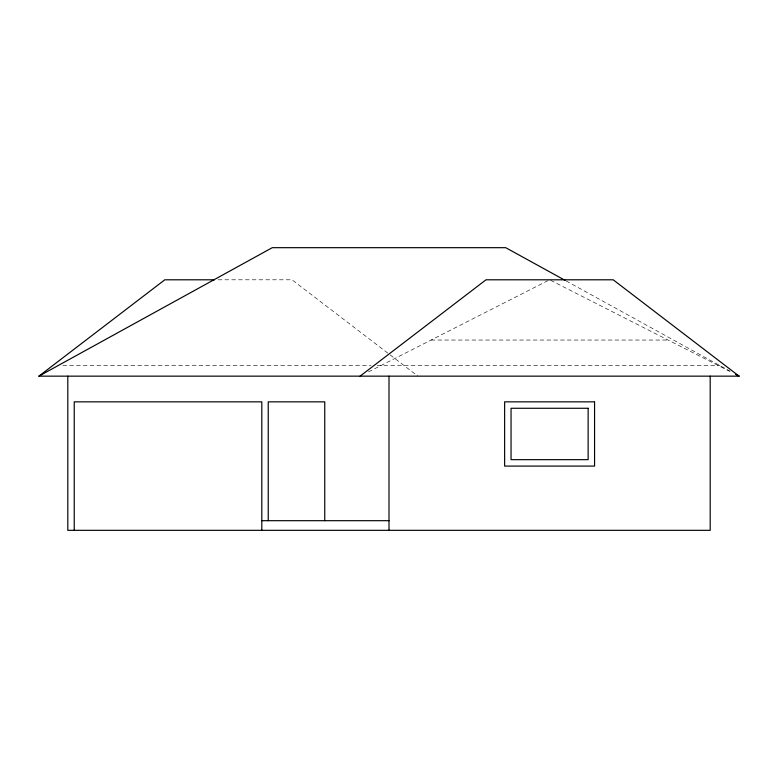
<?xml version="1.0" encoding="UTF-8"?>
<svg xmlns="http://www.w3.org/2000/svg" width="778" height="778" viewBox="0 0 778 778"><rect width="100%" height="100%" fill="white"/><g stroke="black" fill="none" stroke-linecap="round" stroke-linejoin="round"><path stroke-width="0.58" stroke-dasharray="3.89 2.92" d="M368.509 371.874L549.599 279.798L732.643 372.866M218.103 279.798L292.003 279.798L417.903 376.153M431.1 340.044L668.088 340.044M62.833 365.65L371.038 365.65M377.106 365.65L720.02 365.65M566.19 280.965L729.56 370.902"/><path stroke-width="1.17" d="M360.097 376.153L485.997 279.798L613.19 279.798L739.1 376.153L38.9 376.153L164.81 279.798L214.475 279.798M38.9 376.153L272.281 247.676L505.719 247.676L565.129 280.381M261.807 520.686L389 520.686M735.852 374.5L739.1 376.153L735.92 374.403M710.197 376.153L710.197 530.324L67.803 530.324L67.803 376.153M389 376.153L389 530.324M324.757 520.686L324.757 401.847L268.235 401.847L268.235 520.686M261.807 530.324L261.807 401.847L74.231 401.847L74.231 530.324M594.567 401.847L504.63 401.847L504.63 466.09L594.567 466.09L594.567 401.847M588.139 408.275L511.049 408.275L511.049 459.662L588.139 459.662L588.139 408.275"/></g></svg>
